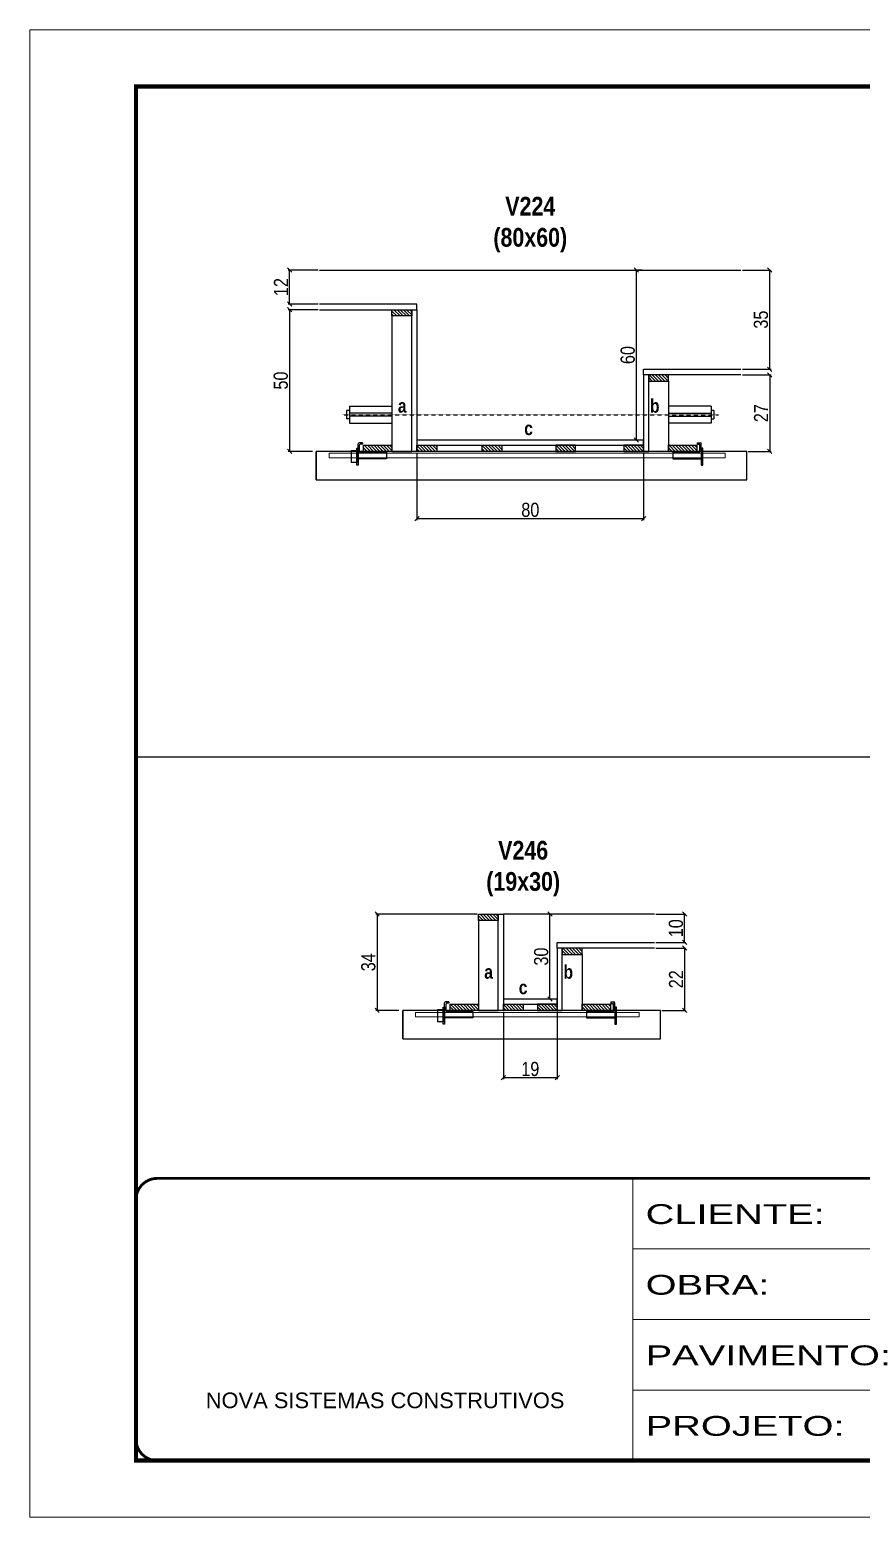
# Model space of a CAD drawing. Extents: x 3309 to 9590, y -2522 to 15424.
# Drawn here: x 6493 to 7080, y 10112 to 11162 of the extents above; entities that cross this region are included whole.
import ezdxf

# ---------------------------------------------------------------- set-up
doc = ezdxf.new("R2010")
doc.units = 0
for name, pattern in [('CONTINUO', [0]), ('DASHED', [0.75, 0.5, -0.25]), ('HIDDEN', [0.375, 0.25, -0.125])]:
    doc.linetypes.add(name, pattern=pattern)
for name, color, linetype in [('barrote', 251, 'Continuous'), ('COTA', 241, 'Continuous'), ('detalhes', 4, 'Continuous'), ('NOMENCLATURA', 7, 'Continuous'), ('Painéis', 200, 'Continuous'), ('presilha', 1, 'Continuous'), ('SARR_2.2x10', 60, 'Continuous'), ('SARR_2.2x7', 40, 'Continuous'), ('SARR_3.5x7', 81, 'Continuous'), ('TENSOR', 3, 'Continuous')]:
    doc.layers.add(name, color=color, linetype=linetype)
for name, color, linetype, lineweight in [('CONCRETO', 251, 'Continuous', 25), ('Folhas', 255, 'Continuous', 9), ('SARRAFO DE PRESSAO', 251, 'DASHED', 9), ('SCO-___-LAJ', 2, 'Continuous', 0)]:
    doc.layers.add(name, color=color, linetype=linetype, lineweight=lineweight)
doc.styles.add('ARIAL', font='arial.ttf')
doc.styles.add('COTA TECNICA 2X', font='techl___.ttf', dxfattribs={"height": 10})
doc.styles.add('TECNICA', font='techb___.ttf', dxfattribs={"height": 10})
doc.styles.add('Tecnologia', font='')
doc.styles.get('Tecnologia').set_extended_font_data('Forgotten Futurist')
doc.dimstyles.new('SECAO', dxfattribs={"dimscale": 0.333333, "dimtxt": 5, "dimasz": 9, "dimexe": 3, "dimexo": 3, "dimgap": 3, "dimtad": 1, "dimdec": 1, "dimlfac": 0.5, "dimzin": 12, "dimdsep": 46, "dimtxsty": 'COTA TECNICA 2X', "dimblk1": 'OBLIQUE', "dimblk2": 'OBLIQUE', "dimsah": 1, "dimcen": 0.9, "dimclrd": 4, "dimclre": 4, "dimclrt": 240, "dimadec": 1, "dimazin": 3, "dimtfac": 1, "dimtdec": 1, "dimtmove": 0, "dimatfit": 3, "dimfxl": 1, "dimtolj": 1, "dimtzin": 12, "dimarcsym": 0})
pattern_1 = [(135, (40062.7104, -113042.3057), (-1.122532015, -1.122532015), [])]

# ---------------------------------------------------------------- blocks, each defined once
blk = doc.blocks.new('9999999999')
at = {"color": 30, "linetype": 'CONTINUO'}
for p, q in [((98564.6, 34230.2), (98564.6, 34429.4)), ((98564.6, 34379.6), (99584, 34379.6)), ((98564.6, 34329.8), (99488, 34329.8)), ((98564.6, 34280), (99488, 34280))]:
    blk.add_line(p, q, dxfattribs=at)
at = {"color": 30, "linetype": 'CONTINUO', "const_width": 2}
blk.add_lwpolyline([(99584, 34230.2), (99584, 34414.4, 0.414214), (99569, 34429.4), (98229, 34429.4, 0.414214), (98214, 34414.4), (98214, 34245.2, 0.414214), (98229, 34230.2), (99584, 34230.2)], format="xyb", dxfattribs=at)
at = {"layer": 'Folhas'}
blk.add_lwpolyline([(98139, 34190.2), (99624, 34190.2), (99624, 35240.2), (98139, 35240.2)], close=True, dxfattribs=at)
at = {"layer": 'Folhas', "color": 30, "const_width": 3}
blk.add_lwpolyline([(98214, 34230.2), (99584, 34230.2), (99584, 35200.2), (98214, 35200.2)], close=True, dxfattribs=at)
at = {"color": 7, "linetype": 'Continuous', "ltscale": 5, "style": 'ARIAL'}
blk.add_text('NOVA SISTEMAS CONSTRUTIVOS', height=11.059, dxfattribs=at).set_placement((98263.2, 34267.2))
at = {"layer": 'Folhas', "color": 7, "style": 'Tecnologia', "width": 1.5}
for s, p in [('CLIENTE:', (98573.7, 34397.2)), ('OBRA:', (98573.7, 34347.3)), ('PAVIMENTO:', (98573.7, 34297.5)), ('PROJETO:', (98573.7, 34247.7))]:
    blk.add_text(s, height=14, dxfattribs=at).set_placement(p)
blk = doc.blocks.new('_Oblique')
at = {"color": 0, "linetype": 'ByBlock', "lineweight": -2}
blk.add_line((-0.5, -0.5), (0.5, 0.5), dxfattribs=at)
blk = doc.blocks.new('*D403')
at = {"layer": 'COTA', "color": 4, "lineweight": -2, "transparency": 16777216}
for p, q in [((6766.2, 10863.5), (6766.2, 10816)), ((6926.2, 10863.5), (6926.2, 10816)), ((6926.2, 10817), (6766.2, 10817))]:
    blk.add_line(p, q, dxfattribs=at)
at = {"layer": 'Defpoints', "color": 0, "transparency": 16777216}
for p in [(6766.2, 10864.5), (6926.2, 10864.5), (6766.2, 10817)]:
    blk.add_point(p, dxfattribs=at)
at = {"layer": 'COTA', "color": 4, "lineweight": -2, "transparency": 16777216, "xscale": 3, "yscale": 3, "zscale": 3, "rotation": 180}
blk.add_blockref('_Oblique', (6766.2, 10817), dxfattribs=at)
at = {"layer": 'COTA', "color": 4, "lineweight": -2, "transparency": 16777216, "xscale": 3, "yscale": 3, "zscale": 3}
blk.add_blockref('_Oblique', (6926.2, 10817), dxfattribs=at)
at = {"layer": 'COTA', "color": 240, "transparency": 16777216, "insert": (6846.2, 10823.2), "char_height": 10, "attachment_point": 5, "style": 'COTA TECNICA 2X'}
blk.add_mtext('\\A1;80', dxfattribs=at)
blk = doc.blocks.new('PRESILHA METÁLICA 1')
at = {"layer": 'presilha'}
for p, q in [((7.5, 10.6), (7.5, 19.9)), ((12, 21), (8.6, 21)), ((9, 11.6), (9, 18.9)), ((12, 19.5), (9.6, 19.5)), ((12, 21), (12, 19.5)), ((0, 13), (6, 13)), ((0, 13), (0, 0)), ((6, 0), (0, 0)), ((6, 15.5), (7.5, 15.5)), ((6, -2.5), (6, 15.5)), ((6, 13), (6, 0)), ((7.5, 15.5), (7.5, -2.5)), ((37.5, 4.1), (7.5, 4.1)), ((37.5, 11), (9.6, 11)), ((37.5, 11), (37.5, 4.1)), ((7.5, -2.5), (6, -2.5))]:
    blk.add_line(p, q, dxfattribs=at)
for centre, radius, start, end in [((8.6, 19.9), 1.14, 90, 180), ((9.6, 18.9), 0.57, 90, 180), ((9.6, 11.6), 0.57, 180, 270)]:
    blk.add_arc(centre, radius, start, end, dxfattribs=at)
blk = doc.blocks.new('PRESILHA METÁLICA 2')
at = {"layer": 'presilha'}
for p, q in [((-5.2, 23.5), (-5.2, 22)), ((-5.2, 23.5), (-1.9, 23.5)), ((-5.2, 22), (-2.8, 22)), ((-2.2, 14.1), (-2.2, 21.4)), ((0.8, 18), (-0.8, 18)), ((-0.8, 18), (-0.8, 0)), ((-0.8, 14.6), (-0.8, 22.4)), ((0.8, 0), (0.8, 18)), ((-30.8, 13.5), (-30.8, 6.6)), ((-30.8, 13.5), (-2.8, 13.5)), ((-30.8, 6.6), (-0.8, 6.6)), ((-0.8, 0), (0.8, 0))]:
    blk.add_line(p, q, dxfattribs=at)
for centre, radius, start, end in [((-2.8, 21.4), 0.57, 0, 90), ((-1.9, 22.4), 1.14, 0, 90), ((-2.8, 14.1), 0.57, 270, 0)]:
    blk.add_arc(centre, radius, start, end, dxfattribs=at)
blk = doc.blocks.new('*D404')
at = {"layer": 'COTA', "color": 4, "lineweight": -2, "transparency": 16777216}
for p, q in [((6995.9, 10918.5), (7016.2, 10918.5)), ((7015.2, 10918.5), (7015.2, 10864.5)), ((7000, 10864.5), (7016.2, 10864.5))]:
    blk.add_line(p, q, dxfattribs=at)
at = {"layer": 'Defpoints', "color": 0, "transparency": 16777216}
for p in [(6994.9, 10918.5), (6999, 10864.5), (7015.2, 10864.5)]:
    blk.add_point(p, dxfattribs=at)
at = {"layer": 'COTA', "color": 4, "lineweight": -2, "transparency": 16777216, "xscale": 3, "yscale": 3, "zscale": 3}
for p, rotation in [((7015.2, 10918.5), 90), ((7015.2, 10864.5), 270)]:
    blk.add_blockref('_Oblique', p, dxfattribs=dict(at, rotation=rotation))
at = {"layer": 'COTA', "color": 240, "transparency": 16777216, "insert": (7009.1, 10891.5), "char_height": 10, "attachment_point": 5, "rotation": 90, "style": 'COTA TECNICA 2X'}
blk.add_mtext('\\A1;27', dxfattribs=at)
blk = doc.blocks.new('*D405')
at = {"layer": 'COTA', "color": 4, "lineweight": -2, "transparency": 16777216}
for p, q in [((6995.9, 10992.5), (7016.2, 10992.5)), ((7015.2, 10922.5), (7015.2, 10992.5)), ((6995.9, 10922.5), (7016.2, 10922.5))]:
    blk.add_line(p, q, dxfattribs=at)
at = {"layer": 'Defpoints', "color": 0, "transparency": 16777216}
for p in [(6994.9, 10992.5), (7015.2, 10992.5), (6994.9, 10922.5)]:
    blk.add_point(p, dxfattribs=at)
at = {"layer": 'COTA', "color": 4, "lineweight": -2, "transparency": 16777216, "xscale": 3, "yscale": 3, "zscale": 3}
for p, rotation in [((7015.2, 10992.5), 90), ((7015.2, 10922.5), 270)]:
    blk.add_blockref('_Oblique', p, dxfattribs=dict(at, rotation=rotation))
at = {"layer": 'COTA', "color": 240, "transparency": 16777216, "insert": (7009, 10957.5), "char_height": 10, "attachment_point": 5, "rotation": 90, "style": 'COTA TECNICA 2X'}
blk.add_mtext('\\A1;35', dxfattribs=at)
blk = doc.blocks.new('*D406')
at = {"layer": 'COTA', "color": 4, "lineweight": -2, "transparency": 16777216}
for p, q in [((6696.5, 10964.5), (6675.3, 10964.5)), ((6676.3, 10964.5), (6676.3, 10864.5)), ((6692.4, 10864.5), (6675.3, 10864.5))]:
    blk.add_line(p, q, dxfattribs=at)
at = {"layer": 'Defpoints', "color": 0, "transparency": 16777216}
for p in [(6697.5, 10964.5), (6676.3, 10864.5), (6693.4, 10864.5)]:
    blk.add_point(p, dxfattribs=at)
at = {"layer": 'COTA', "color": 4, "lineweight": -2, "transparency": 16777216, "xscale": 3, "yscale": 3, "zscale": 3}
for p, rotation in [((6676.3, 10964.5), 90), ((6676.3, 10864.5), 270)]:
    blk.add_blockref('_Oblique', p, dxfattribs=dict(at, rotation=rotation))
at = {"layer": 'COTA', "color": 240, "transparency": 16777216, "insert": (6670.1, 10914.5), "char_height": 10, "attachment_point": 5, "rotation": 90, "style": 'COTA TECNICA 2X'}
blk.add_mtext('\\A1;50', dxfattribs=at)
blk = doc.blocks.new('*D407')
at = {"layer": 'COTA', "color": 4, "lineweight": -2, "transparency": 16777216}
for p, q in [((6925.2, 10992.5), (6920.1, 10992.5)), ((6921.1, 10872.5), (6921.1, 10992.5)), ((6925.2, 10872.5), (6920.1, 10872.5))]:
    blk.add_line(p, q, dxfattribs=at)
at = {"layer": 'Defpoints', "color": 0, "transparency": 16777216}
for p in [(6921.1, 10992.5), (6926.2, 10992.5), (6926.2, 10872.5)]:
    blk.add_point(p, dxfattribs=at)
at = {"layer": 'COTA', "color": 4, "lineweight": -2, "transparency": 16777216, "xscale": 3, "yscale": 3, "zscale": 3}
for p, rotation in [((6921.1, 10992.5), 90), ((6921.1, 10872.5), 270)]:
    blk.add_blockref('_Oblique', p, dxfattribs=dict(at, rotation=rotation))
at = {"layer": 'COTA', "color": 240, "transparency": 16777216, "insert": (6915, 10932.5), "char_height": 10, "attachment_point": 5, "rotation": 90, "style": 'COTA TECNICA 2X'}
blk.add_mtext('\\A1;60', dxfattribs=at)
blk = doc.blocks.new('*D408')
at = {"layer": 'COTA', "color": 4, "lineweight": -2, "transparency": 16777216}
for p, q in [((6696.5, 10992.5), (6675.3, 10992.5)), ((6676.3, 10968.5), (6676.3, 10992.5)), ((6696.5, 10968.5), (6675.3, 10968.5))]:
    blk.add_line(p, q, dxfattribs=at)
at = {"layer": 'Defpoints', "color": 0, "transparency": 16777216}
for p in [(6676.3, 10992.5), (6697.5, 10992.5), (6697.5, 10968.5)]:
    blk.add_point(p, dxfattribs=at)
at = {"layer": 'COTA', "color": 4, "lineweight": -2, "transparency": 16777216, "xscale": 3, "yscale": 3, "zscale": 3}
for p, rotation in [((6676.3, 10992.5), 90), ((6676.3, 10968.5), 270)]:
    blk.add_blockref('_Oblique', p, dxfattribs=dict(at, rotation=rotation))
at = {"layer": 'COTA', "color": 240, "transparency": 16777216, "insert": (6670.2, 10980.5), "char_height": 10, "attachment_point": 5, "rotation": 90, "style": 'COTA TECNICA 2X'}
blk.add_mtext('\\A1;12', dxfattribs=at)
blk = doc.blocks.new('*D502')
at = {"layer": 'COTA', "color": 4, "lineweight": -2, "transparency": 16777216}
for p, q in [((6827.2, 10468.9), (6827.2, 10421.4)), ((6865.2, 10468.9), (6865.2, 10421.4)), ((6865.2, 10422.4), (6827.2, 10422.4))]:
    blk.add_line(p, q, dxfattribs=at)
at = {"layer": 'Defpoints', "color": 0, "transparency": 16777216}
for p in [(6827.2, 10469.9), (6865.2, 10469.9), (6827.2, 10422.4)]:
    blk.add_point(p, dxfattribs=at)
at = {"layer": 'COTA', "color": 4, "lineweight": -2, "transparency": 16777216, "xscale": 3, "yscale": 3, "zscale": 3, "rotation": 180}
blk.add_blockref('_Oblique', (6827.2, 10422.4), dxfattribs=at)
at = {"layer": 'COTA', "color": 4, "lineweight": -2, "transparency": 16777216, "xscale": 3, "yscale": 3, "zscale": 3}
blk.add_blockref('_Oblique', (6865.2, 10422.4), dxfattribs=at)
at = {"layer": 'COTA', "color": 240, "transparency": 16777216, "insert": (6846.2, 10428.5), "char_height": 10, "attachment_point": 5, "style": 'COTA TECNICA 2X'}
blk.add_mtext('\\A1;19', dxfattribs=at)
blk = doc.blocks.new('*D503')
at = {"layer": 'COTA', "color": 4, "lineweight": -2, "transparency": 16777216}
for p, q in [((6808.6, 10537.9), (6737.1, 10537.9)), ((6738.1, 10537.9), (6738.1, 10469.9)), ((6753.4, 10469.9), (6737.1, 10469.9))]:
    blk.add_line(p, q, dxfattribs=at)
at = {"layer": 'Defpoints', "color": 0, "transparency": 16777216}
for p in [(6809.6, 10537.9), (6738.1, 10469.9), (6754.4, 10469.9)]:
    blk.add_point(p, dxfattribs=at)
at = {"layer": 'COTA', "color": 4, "lineweight": -2, "transparency": 16777216, "xscale": 3, "yscale": 3, "zscale": 3}
for p, rotation in [((6738.1, 10537.9), 90), ((6738.1, 10469.9), 270)]:
    blk.add_blockref('_Oblique', p, dxfattribs=dict(at, rotation=rotation))
at = {"layer": 'COTA', "color": 240, "transparency": 16777216, "insert": (6731.9, 10503.9), "char_height": 10, "attachment_point": 5, "rotation": 90, "style": 'COTA TECNICA 2X'}
blk.add_mtext('\\A1;34', dxfattribs=at)
blk = doc.blocks.new('*D504')
at = {"layer": 'COTA', "color": 4, "lineweight": -2, "transparency": 16777216}
for p, q in [((6934.9, 10513.9), (6956.1, 10513.9)), ((6955.1, 10513.9), (6955.1, 10469.9)), ((6939, 10469.9), (6956.1, 10469.9))]:
    blk.add_line(p, q, dxfattribs=at)
at = {"layer": 'Defpoints', "color": 0, "transparency": 16777216}
for p in [(6933.9, 10513.9), (6938, 10469.9), (6955.1, 10469.9)]:
    blk.add_point(p, dxfattribs=at)
at = {"layer": 'COTA', "color": 4, "lineweight": -2, "transparency": 16777216, "xscale": 3, "yscale": 3, "zscale": 3}
for p, rotation in [((6955.1, 10513.9), 90), ((6955.1, 10469.9), 270)]:
    blk.add_blockref('_Oblique', p, dxfattribs=dict(at, rotation=rotation))
at = {"layer": 'COTA', "color": 240, "transparency": 16777216, "insert": (6949.1, 10491.9), "char_height": 10, "attachment_point": 5, "rotation": 90, "style": 'COTA TECNICA 2X'}
blk.add_mtext('\\A1;22', dxfattribs=at)
blk = doc.blocks.new('*D505')
at = {"layer": 'COTA', "color": 4, "lineweight": -2, "transparency": 16777216}
for p, q in [((6864.2, 10537.9), (6859.1, 10537.9)), ((6860.1, 10477.9), (6860.1, 10537.9)), ((6864.2, 10477.9), (6859.1, 10477.9))]:
    blk.add_line(p, q, dxfattribs=at)
at = {"layer": 'Defpoints', "color": 0, "transparency": 16777216}
for p in [(6860.1, 10537.9), (6865.2, 10537.9), (6865.2, 10477.9)]:
    blk.add_point(p, dxfattribs=at)
at = {"layer": 'COTA', "color": 4, "lineweight": -2, "transparency": 16777216, "xscale": 3, "yscale": 3, "zscale": 3}
for p, rotation in [((6860.1, 10537.9), 90), ((6860.1, 10477.9), 270)]:
    blk.add_blockref('_Oblique', p, dxfattribs=dict(at, rotation=rotation))
at = {"layer": 'COTA', "color": 240, "transparency": 16777216, "insert": (6853.9, 10507.9), "char_height": 10, "attachment_point": 5, "rotation": 90, "style": 'COTA TECNICA 2X'}
blk.add_mtext('\\A1;30', dxfattribs=at)
blk = doc.blocks.new('*D506')
at = {"layer": 'COTA', "color": 4, "lineweight": -2, "transparency": 16777216}
for p, q in [((6934.9, 10537.9), (6956.1, 10537.9)), ((6955.1, 10517.9), (6955.1, 10537.9)), ((6934.9, 10517.9), (6956.1, 10517.9))]:
    blk.add_line(p, q, dxfattribs=at)
at = {"layer": 'Defpoints', "color": 0, "transparency": 16777216}
for p in [(6933.9, 10537.9), (6955.1, 10537.9), (6933.9, 10517.9)]:
    blk.add_point(p, dxfattribs=at)
at = {"layer": 'COTA', "color": 4, "lineweight": -2, "transparency": 16777216, "xscale": 3, "yscale": 3, "zscale": 3}
for p, rotation in [((6955.1, 10537.9), 90), ((6955.1, 10517.9), 270)]:
    blk.add_blockref('_Oblique', p, dxfattribs=dict(at, rotation=rotation))
at = {"layer": 'COTA', "color": 240, "transparency": 16777216, "insert": (6949, 10527.9), "char_height": 10, "attachment_point": 5, "rotation": 90, "style": 'COTA TECNICA 2X'}
blk.add_mtext('\\A1;10', dxfattribs=at)

msp = doc.modelspace()

# ---------------------------------------------------------------- hatches: boundary and pattern name
at = {"layer": 'SARR_2.2x10'}
h = msp.add_hatch(dxfattribs=at)
h.set_pattern_fill('ANSI31', color=256, scale=0.5, angle=90)
h.set_pattern_definition([(135, (39922.1104, -112647.6557), (-1.122532015, -1.122532015), [])])
h.paths.add_polyline_path([(6728.57, 10868.91), (6728.57, 10864.51), (6748.57, 10864.51), (6748.57, 10868.91)])
h = msp.add_hatch(dxfattribs=at)
h.set_pattern_fill('ANSI31', color=256, scale=0.5, angle=90)
h.set_pattern_definition([(135, (40137.3104, -112647.6557), (-1.122532015, -1.122532015), [])])
h.paths.add_polyline_path([(6943.77, 10868.91), (6943.77, 10864.51), (6963.77, 10864.51), (6963.77, 10868.91)])
h = msp.add_hatch(dxfattribs=at)
h.set_pattern_fill('ANSI31', color=256, scale=0.5, angle=90)
h.set_pattern_definition([(135, (39983.1104, -113042.3057), (-1.122532015, -1.122532015), [])])
h.paths.add_polyline_path([(6789.57, 10474.26), (6789.57, 10469.86), (6809.57, 10469.86), (6809.57, 10474.26)])
h = msp.add_hatch(dxfattribs=at)
h.set_pattern_fill('ANSI31', color=256, scale=0.5, angle=90)
h.set_pattern_definition([(135, (40076.3104, -113042.3057), (-1.122532015, -1.122532015), [])])
h.paths.add_polyline_path([(6882.77, 10474.26), (6882.77, 10469.86), (6902.77, 10469.86), (6902.77, 10474.26)])
at = {"layer": 'SARR_2.2x7'}
h = msp.add_hatch(dxfattribs=at)
h.set_pattern_fill('ANSI31', color=256, scale=0.5, angle=90)
h.set_pattern_definition([(135, (39916.1104, -112552.0557), (-1.122532015, -1.122532015), [])])
h.paths.add_polyline_path([(6762.57, 10964.51), (6762.57, 10960.11), (6748.57, 10960.11), (6748.57, 10964.51)])
h = msp.add_hatch(dxfattribs=at)
h.set_pattern_fill('ANSI31', color=256, scale=0.5, angle=90)
h.set_pattern_definition([(135, (40058.1104, -112598.0557), (-1.122532015, -1.122532015), [])])
h.paths.add_polyline_path([(6929.77, 10918.51), (6929.77, 10914.11), (6943.77, 10914.11), (6943.77, 10918.51)])
h = msp.add_hatch(dxfattribs=at)
h.set_pattern_fill('ANSI31', color=256, scale=0.5, angle=90)
h.set_pattern_definition([(135, (40001.7104, -112647.6557), (-1.122532015, -1.122532015), [])])
h.paths.add_polyline_path([(6780.17, 10864.51), (6780.17, 10868.91), (6766.17, 10868.91), (6766.17, 10864.51)])
h = msp.add_hatch(dxfattribs=at)
h.set_pattern_fill('ANSI31', color=256, scale=0.5, angle=90)
h.set_pattern_definition([(135, (40047.7502, -112647.6557), (-1.122532015, -1.122532015), [])])
h.paths.add_polyline_path([(6826.21, 10864.51), (6826.21, 10868.91), (6812.21, 10868.91), (6812.21, 10864.51)])
h = msp.add_hatch(dxfattribs=at)
h.set_pattern_fill('ANSI31', color=256, scale=0.5, angle=90)
h.set_pattern_definition([(135, (40041.6194, -112647.6557), (-1.122532015, -1.122532015), [])])
h.paths.add_polyline_path([(6864.18, 10864.51), (6864.18, 10868.91), (6878.18, 10868.91), (6878.18, 10864.51)])
h = msp.add_hatch(dxfattribs=at)
h.set_pattern_fill('ANSI31', color=256, scale=0.5, angle=90)
h.set_pattern_definition([(135, (40123.7104, -112647.6557), (-1.122532015, -1.122532015), [])])
h.paths.add_polyline_path([(6912.17, 10868.91), (6912.17, 10864.51), (6926.17, 10864.51), (6926.17, 10868.91)])
h = msp.add_hatch(dxfattribs=at)
h.set_pattern_fill('ANSI31', color=256, scale=0.5, angle=90)
h.set_pattern_definition([(135, (39997.1104, -112978.7057), (-1.122532015, -1.122532015), [])])
h.paths.add_polyline_path([(6823.57, 10537.86), (6823.57, 10533.46), (6809.57, 10533.46), (6809.57, 10537.86)])
h = msp.add_hatch(dxfattribs=at)
h.set_pattern_fill('ANSI31', color=256, scale=0.5, angle=90)
h.set_pattern_definition([(135, (39977.1104, -113002.7057), (-1.122532015, -1.122532015), [])])
h.paths.add_polyline_path([(6868.77, 10513.86), (6868.77, 10509.46), (6882.77, 10509.46), (6882.77, 10513.86)])
h = msp.add_hatch(dxfattribs=at)
h.set_pattern_fill('ANSI31', color=256, scale=0.5, angle=90)
h.set_pattern_definition(pattern_1)
h.paths.add_polyline_path([(6841.17, 10469.86), (6841.17, 10474.26), (6827.17, 10474.26), (6827.17, 10469.86)])
h = msp.add_hatch(dxfattribs=at)
h.set_pattern_fill('ANSI31', color=256, scale=0.5, angle=90)
h.set_pattern_definition(pattern_1)
h.paths.add_polyline_path([(6851.17, 10474.26), (6851.17, 10469.86), (6865.17, 10469.86), (6865.17, 10474.26)])

# ---------------------------------------------------------------- linework, layer by layer
at = {"ltscale": 3}
for p, q in [((6716.57, 10893.4), (6716.57, 10887.4)), ((6718.57, 10893.4), (6716.57, 10893.4)), ((6718.57, 10896.4), (6718.57, 10884.4)), ((6718.57, 10896.4), (6748.57, 10896.4)), ((6748.57, 10891.4), (6718.57, 10891.4)), ((6748.57, 10889.4), (6718.57, 10889.4)), ((6973.77, 10896.4), (6943.77, 10896.4)), ((6943.77, 10891.4), (6973.77, 10891.4)), ((6943.77, 10889.4), (6973.77, 10889.4)), ((6973.77, 10896.4), (6973.77, 10884.4)), ((6975.77, 10893.4), (6973.77, 10893.4)), ((6975.77, 10893.4), (6975.77, 10887.4)), ((6718.57, 10887.4), (6716.57, 10887.4)), ((6718.57, 10884.4), (6748.57, 10884.4)), ((6973.77, 10884.4), (6943.77, 10884.4)), ((6973.77, 10887.4), (6975.77, 10887.4))]:
    msp.add_line(p, q, dxfattribs=at)
at = {"layer": 'barrote'}
msp.add_lwpolyline([(6695.12, 10844.51), (6999.03, 10844.51), (6999.03, 10864.51), (6695.12, 10864.51)], close=True, dxfattribs=at)
at = {"layer": 'barrote', "elevation": 0}
msp.add_lwpolyline([(6756.12, 10449.86), (6938.03, 10449.86), (6938.03, 10469.86), (6756.12, 10469.86)], close=True, dxfattribs=at)
at = {"layer": 'CONCRETO', "linetype": 'Continuous'}
for p, q in [((6697.47, 10992.51), (6994.87, 10992.51)), ((6933.87, 10537.86), (6827.17, 10537.86))]:
    msp.add_line(p, q, dxfattribs=at)
at = {"layer": 'COTA'}
msp.add_line((6567.87, 10648.9), (7937.87, 10648.9), dxfattribs=at)
at = {"layer": 'detalhes', "color": 250}
for p, q in [((6695.12, 10844.51), (6695.12, 10864.51)), ((6756.12, 10449.86, 0), (6756.12, 10469.86, 0))]:
    msp.add_line(p, q, dxfattribs=at)
at = {"layer": 'Painéis', "linetype": 'Continuous', "elevation": 0}
for points in [[(6697.47, 10964.51), (6766.17, 10964.51), (6766.17, 10968.51), (6697.47, 10968.51)], [(6994.87, 10918.51), (6926.17, 10918.51), (6926.17, 10922.51), (6994.87, 10922.51)], [(6933.87, 10513.86), (6865.17, 10513.86), (6865.17, 10517.86), (6933.87, 10517.86)]]:
    msp.add_lwpolyline(points, dxfattribs=at)
at = {"layer": 'Painéis', "linetype": 'Continuous'}
for points in [[(6762.57, 10864.51), (6762.57, 10964.51), (6766.17, 10964.51), (6766.17, 10864.51)], [(6929.77, 10864.51), (6929.77, 10918.51), (6926.17, 10918.51), (6926.17, 10864.51)], [(6926.17, 10872.51), (6766.17, 10872.51), (6766.17, 10868.91), (6926.17, 10868.91)]]:
    msp.add_lwpolyline(points, close=True, dxfattribs=at)
at = {"layer": 'Painéis', "linetype": 'Continuous', "elevation": 0}
for points in [[(6823.57, 10469.86), (6823.57, 10537.86), (6827.17, 10537.86), (6827.17, 10469.86)], [(6868.77, 10469.86), (6868.77, 10513.86), (6865.17, 10513.86), (6865.17, 10469.86)], [(6865.17, 10477.86), (6827.17, 10477.86), (6827.17, 10474.26), (6865.17, 10474.26)]]:
    msp.add_lwpolyline(points, close=True, dxfattribs=at)
at = {"layer": 'SARR_2.2x10'}
for points in [[(6728.57, 10868.91), (6748.57, 10868.91), (6748.57, 10864.51), (6728.57, 10864.51)], [(6943.77, 10868.91), (6963.77, 10868.91), (6963.77, 10864.51), (6943.77, 10864.51)]]:
    msp.add_lwpolyline(points, close=True, dxfattribs=at)
at = {"layer": 'SARR_2.2x10', "elevation": 0}
for points in [[(6789.57, 10474.26), (6809.57, 10474.26), (6809.57, 10469.86), (6789.57, 10469.86)], [(6882.77, 10474.26), (6902.77, 10474.26), (6902.77, 10469.86), (6882.77, 10469.86)]]:
    msp.add_lwpolyline(points, close=True, dxfattribs=at)
at = {"layer": 'SARR_2.2x7', "elevation": 0}
for points in [[(6748.57, 10964.51), (6762.57, 10964.51), (6762.57, 10960.11), (6748.57, 10960.11)], [(6943.77, 10918.51), (6929.77, 10918.51), (6929.77, 10914.11), (6943.77, 10914.11)], [(6809.57, 10537.86), (6823.57, 10537.86), (6823.57, 10533.46), (6809.57, 10533.46)], [(6882.77, 10513.86), (6868.77, 10513.86), (6868.77, 10509.46), (6882.77, 10509.46)], [(6827.17, 10474.26), (6841.17, 10474.26), (6841.17, 10469.86), (6827.17, 10469.86)], [(6865.17, 10474.26), (6851.17, 10474.26), (6851.17, 10469.86), (6865.17, 10469.86)]]:
    msp.add_lwpolyline(points, close=True, dxfattribs=at)
at = {"layer": 'SARR_2.2x7'}
for points in [[(6766.17, 10868.91), (6780.17, 10868.91), (6780.17, 10864.51), (6766.17, 10864.51)], [(6812.21, 10868.91), (6826.21, 10868.91), (6826.21, 10864.51), (6812.21, 10864.51)], [(6878.18, 10868.91), (6864.18, 10868.91), (6864.18, 10864.51), (6878.18, 10864.51)], [(6926.17, 10868.91), (6912.17, 10868.91), (6912.17, 10864.51), (6926.17, 10864.51)]]:
    msp.add_lwpolyline(points, close=True, dxfattribs=at)
at = {"layer": 'SARR_3.5x7'}
for points in [[(6762.57, 10960.11), (6748.57, 10960.11), (6748.57, 10864.51), (6762.57, 10864.51)], [(6929.77, 10914.11), (6943.77, 10914.11), (6943.77, 10864.51), (6929.77, 10864.51)]]:
    msp.add_lwpolyline(points, close=True, dxfattribs=at)
at = {"layer": 'SARR_3.5x7', "elevation": 0}
for points in [[(6823.57, 10533.46), (6809.57, 10533.46), (6809.57, 10469.86), (6823.57, 10469.86)], [(6868.77, 10509.46), (6882.77, 10509.46), (6882.77, 10469.86), (6868.77, 10469.86)]]:
    msp.add_lwpolyline(points, close=True, dxfattribs=at)
at = {"layer": 'SCO-___-LAJ', "color": 1}
msp.add_lwpolyline([(6704.12, 10863.18), (6983.79, 10863.18), (6983.79, 10859.98), (6704.12, 10859.98)], close=True, dxfattribs=at)
at = {"layer": 'SCO-___-LAJ', "color": 1, "elevation": 0}
msp.add_lwpolyline([(6765.12, 10468.53), (6922.95, 10468.53), (6922.95, 10465.33), (6765.12, 10465.33)], close=True, dxfattribs=at)
at = {"layer": 'TENSOR', "linetype": 'HIDDEN', "ltscale": 0.5}
msp.add_line((6713.57, 10890.4), (6979.08, 10890.4), dxfattribs=at)

# ---------------------------------------------------------------- block references
at = {"layer": 'presilha', "xscale": 0.6666666666666666, "yscale": 0.6666666666666666, "zscale": 0.6666666666666666}
for name, p in [('PRESILHA METÁLICA 1', (6719.7, 10856.55)), ('PRESILHA METÁLICA 2', (6967.45, 10854.88)), ('PRESILHA METÁLICA 1', (6780.7, 10461.9, 0)), ('PRESILHA METÁLICA 2', (6906.45, 10460.23, 0))]:
    msp.add_blockref(name, p, dxfattribs=at)
at = {"layer": 'SARRAFO DE PRESSAO', "color": 6, "linetype": 'ByBlock'}
msp.add_blockref('9999999999', (-91646.11, -24078.07), dxfattribs=at)

# ---------------------------------------------------------------- texts
at = {"layer": 'detalhes', "style": 'TECNICA'}
for s, p in [('a', (6752.7, 10891.85)), ('b', (6930.67, 10891.84)), ('c', (6841.91, 10875.99)), ('b', (6869.67, 10492.29, 0)), ('a', (6813.7, 10492.3, 0)), ('c', (6838.06, 10481.34, 0))]:
    msp.add_text(s, height=9.6, dxfattribs=at).set_placement(p)
at = {"layer": 'NOMENCLATURA', "char_height": 13.2, "attachment_point": 2, "style": 'TECNICA'}
for s, insert in [('V224\\P(80x60)', (6846.17, 11044.21)), ('V246\\P(19x30)', (6841.17, 10589.56, 0))]:
    msp.add_mtext_dynamic_manual_height_columns(s, width=300.2766, gutter_width=1, heights=[0], dxfattribs=dict(at, insert=insert))

# ---------------------------------------------------------------- dimensions: what is measured, and where the dimension line sits
at = {"layer": 'COTA'}
for base, p1, p2, picture, middle in [((6676.25, 10992.51), (6697.47, 10968.51), (6697.47, 10992.51), '*D408', (6670.2, 10980.51)), ((6921.1, 10992.51), (6926.17, 10872.51), (6926.17, 10992.51), '*D407', (6915, 10932.51)), ((7015.22, 10992.51), (6994.87, 10922.51), (6994.87, 10992.51), '*D405', (7009, 10957.51)), ((6676.25, 10864.51, 0), (6697.47, 10964.51), (6693.36, 10864.51, 0), '*D406', (6670.14, 10914.51, 0)), ((7015.22, 10864.51, 0), (6994.87, 10918.51), (6998.98, 10864.51, 0), '*D404', (7009.15, 10891.51, 0)), ((6738.12, 10469.86, 0), (6809.57, 10537.86, 0), (6754.36, 10469.86, 0), '*D503', (6731.91, 10503.86, 0)), ((6860.1, 10537.86), (6865.17, 10477.86), (6865.17, 10537.86), '*D505', (6853.88, 10507.86)), ((6955.09, 10537.86), (6933.87, 10517.86, 0), (6933.87, 10537.86), '*D506', (6948.99, 10527.86)), ((6955.09, 10469.86, 0), (6933.87, 10513.86, 0), (6937.98, 10469.86, 0), '*D504', (6949.09, 10491.86, 0))]:
    dim = msp.add_linear_dim(base=base, p1=p1, p2=p2, angle=90, dimstyle='SECAO', dxfattribs=at)
    dim.commit()
    dim.dimension.update_dxf_attribs({"geometry": picture, "text_midpoint": middle})
for base, p1, p2, picture, middle in [((6766.17, 10817.04), (6926.17, 10864.51), (6766.17, 10864.51), '*D403', (6846.17, 10817.04)), ((6827.17, 10422.39, 0), (6865.17, 10469.86, 0), (6827.17, 10469.86, 0), '*D502', (6846.17, 10422.39, 0))]:
    dim = msp.add_linear_dim(base=base, p1=p1, p2=p2, angle=180, dimstyle='SECAO', dxfattribs=at)
    dim.commit()
    dim.dimension.update_dxf_attribs({"geometry": picture, "text_midpoint": middle, "dimtype": 160})

doc.saveas('drawing.dxf')
